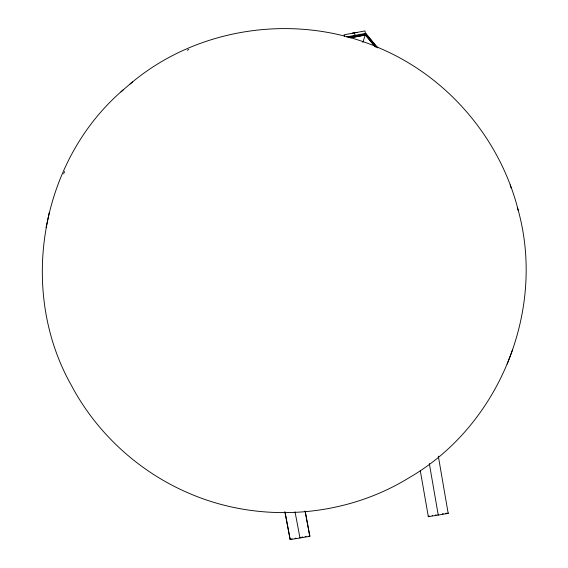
<?xml version="1.0" encoding="UTF-8"?>
<svg xmlns="http://www.w3.org/2000/svg" width="568" height="568" viewBox="0 0 568 568"><rect width="100%" height="100%" fill="white"/><g stroke="black" fill="none" stroke-linecap="round" stroke-linejoin="round"><path stroke-width="0.85" d="M284.845 511.725L290.17 539.6L309.83 536.341L305.272 511.441M300.039 537.591L299.996 537.974L295.033 511.825M290.17 539.6L285.086 512.116M123.426 89.694C40.25 160.552 17.643 290.646 71.554 385.672L72.86 388.157C98.569 435.06 140.41 472.711 189.648 493.542C259.654 523.625 343.683 517.86 408.704 477.986C499.066 425.979 545.891 311.03 518.286 210.543L517.32 207.426M49.309 212.389L46.093 227.661M362.782 42.43L365.813 33.377L346.544 36.906M507.188 364.095L512.648 349.625M63.616 173.836L64.617 171.529M130.079 84.007C198.466 25.723 300.28 12.262 381.966 49.16C449.018 78.37 500.564 139.586 518.286 210.543M120.977 91.81L132.451 81.955M187.241 50.218L188.839 49.48M436.096 514.906L435.457 515.02M352.771 33.178L352.195 33.285M352.849 33.015L356.342 32.376M356.931 32.419L356.356 32.518M347.978 37.247L365.899 33.966L377.003 47.392M350.413 37.268L352.082 36.963M350.676 37.651L365.472 34.946L374.511 45.866M350.222 37.893L365.487 35.102L375.427 47.108M290.241 539.089L290.717 539.011M291.661 538.855L292.137 538.776M294.984 538.308L295.928 538.144M302.758 537.016L301.878 537.108M305.13 536.625L306.081 536.469M308.928 535.993L309.879 535.837M429.23 516.049L428.272 516.213L428.336 516.702L448.188 513.408L448.102 512.925M432.106 515.574L432.582 515.495M442.351 513.877L443.31 513.72M445.702 513.323L446.661 513.16M365.813 33.377L377.819 47.882M510.178 184.898L511.086 187.831M305.059 511.051L309.83 536.341M354.553 32.887L355.007 35.507M429.309 463.516L438.255 515.055L438.205 514.693M344.421 36.544L344.116 34.797L364.997 30.942L365.451 33.597M420.249 470.432L428.336 516.702M438.318 456.168L448.188 513.408"/></g></svg>
